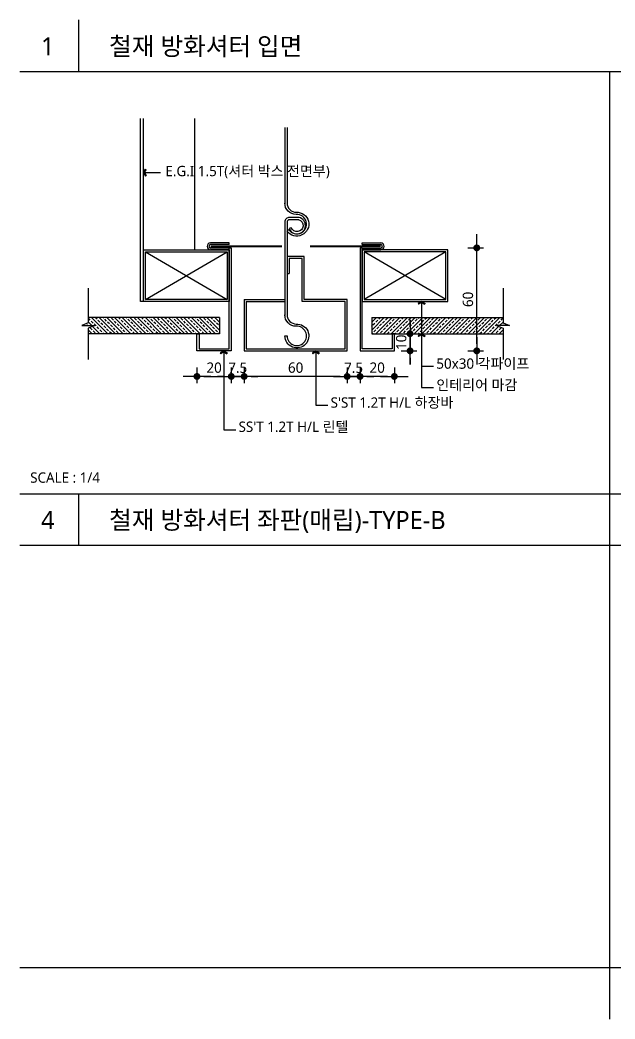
# Model space of a CAD drawing. Extents: x 930 to 96951, y 420 to 531574.
# Drawn here: x 930 to 4397, y 420 to 6240 of the extents above; entities that cross this region are included whole.
import ezdxf

# ---------------------------------------------------------------- set-up
doc = ezdxf.new("R2010")
doc.units = 0
doc.header["$LTSCALE"] = 200
doc.header["$MEASUREMENT"] = 0
doc.header["$PDMODE"] = 3
doc.header["$PDSIZE"] = -1
doc.layers.get('0').update_dxf_attribs({"linetype": 'CONTINUOUS'})
doc.layers.get('Defpoints').update_dxf_attribs({"color": 137, "linetype": 'CONTINUOUS'})
for name, color, linetype in [('01TEX', 3, 'CONTINUOUS'), ('3', 3, 'CONTINUOUS'), ('8', 8, 'CONTINUOUS'), ('9', 9, 'CONTINUOUS'), ('DIM', 7, 'CONTINUOUS'), ('EV', 4, 'CONTINUOUS'), ('FST', 4, 'CONTINUOUS'), ('GASKET', 1, 'CONTINUOUS'), ('SYM-LEAD', 6, 'CONTINUOUS'), ('TEXT', 3, 'CONTINUOUS')]:
    doc.layers.add(name, color=color, linetype=linetype)
doc.styles.add('GAUN', font='malgun.ttf')
doc.styles.add('맑은고딕', font='malgun.ttf')
doc.styles.add('스타일1', font='malgun.ttf')
doc.dimstyles.new('사본 GAUN-40-0.1', dxfattribs={"dimscale": 40, "dimtxt": 1.5, "dimasz": 1, "dimexe": 1, "dimexo": 1, "dimgap": 0.5, "dimtad": 1, "dimdec": 0, "dimlfac": 0.1, "dimzin": 1, "dimdsep": 46, "dimlunit": 6, "dimtxsty": '맑은고딕', "dimblk": 'CJDOT', "dimcen": 0.09, "dimdle": 1, "dimclrd": 256, "dimclre": 256, "dimclrt": 3, "dimadec": 0, "dimazin": 0, "dimtfac": 1, "dimtdec": 0, "dimtix": 1, "dimtmove": 2, "dimatfit": 3, "dimfxl": 1, "dimtolj": 1, "dimtzin": 1, "dimarcsym": 0})

# ---------------------------------------------------------------- blocks, each defined once
blk = doc.blocks.new('CJDOT')
blk.add_line((-2, 0), (2, 0))
at = {"const_width": 0.5}
blk.add_lwpolyline([(-0.25, 0, 1), (0.25, 0, 1)], format="xyb", close=True, dxfattribs=at)
blk = doc.blocks.new('*D37')
at = {"layer": 'Defpoints', "color": 0, "transparency": 16777216}
for p in [(2236.1, 4254.8), (2836.1, 4254.8), (2236.1, 4163.3)]:
    blk.add_point(p, dxfattribs=at)
at = {"layer": 'DIM', "lineweight": -2, "transparency": 16777216}
for p, q in [((2236.1, 4214.8), (2236.1, 4123.3)), ((2836.1, 4214.8), (2836.1, 4123.3)), ((2796.1, 4163.3), (2276.1, 4163.3))]:
    blk.add_line(p, q, dxfattribs=at)
at = {"layer": 'DIM', "lineweight": -2, "transparency": 16777216, "xscale": 40, "yscale": 40, "zscale": 40, "rotation": 180}
blk.add_blockref('CJDOT', (2236.1, 4163.3), dxfattribs=at)
at = {"layer": 'DIM', "lineweight": -2, "transparency": 16777216, "xscale": 40, "yscale": 40, "zscale": 40}
blk.add_blockref('CJDOT', (2836.1, 4163.3), dxfattribs=at)
at = {"layer": 'DIM', "color": 3, "transparency": 16777216, "insert": (2536.1, 4214.3), "char_height": 60, "attachment_point": 5, "style": '맑은고딕'}
blk.add_mtext('\\A1;60', dxfattribs=at)
blk = doc.blocks.new('*D38')
at = {"layer": 'Defpoints', "color": 0, "transparency": 16777216}
for p in [(2836.1, 4254.8), (2911.1, 4254.8), (2836.1, 4163.3)]:
    blk.add_point(p, dxfattribs=at)
at = {"layer": 'DIM', "lineweight": -2, "transparency": 16777216}
for p, q in [((2836.1, 4214.8), (2836.1, 4123.3)), ((2911.1, 4214.8), (2911.1, 4123.3)), ((2796.1, 4163.3), (2756.1, 4163.3)), ((2911.1, 4163.3), (2836.1, 4163.3)), ((2951.1, 4163.3), (2991.1, 4163.3))]:
    blk.add_line(p, q, dxfattribs=at)
at = {"layer": 'DIM', "lineweight": -2, "transparency": 16777216, "xscale": 40, "yscale": 40, "zscale": 40}
blk.add_blockref('CJDOT', (2836.1, 4163.3), dxfattribs=at)
at = {"layer": 'DIM', "lineweight": -2, "transparency": 16777216, "xscale": 40, "yscale": 40, "zscale": 40, "rotation": 180}
blk.add_blockref('CJDOT', (2911.1, 4163.3), dxfattribs=at)
at = {"layer": 'DIM', "color": 3, "transparency": 16777216, "insert": (2873.6, 4213.8), "char_height": 60, "attachment_point": 5, "style": '맑은고딕'}
blk.add_mtext('\\A1;7.5', dxfattribs=at)
blk = doc.blocks.new('*D39')
at = {"layer": 'Defpoints', "color": 0, "transparency": 16777216}
for p in [(2911.1, 4254.8), (3111.1, 4254.8), (2911.1, 4163.3)]:
    blk.add_point(p, dxfattribs=at)
at = {"layer": 'DIM', "lineweight": -2, "transparency": 16777216}
for p, q in [((2911.1, 4214.8), (2911.1, 4123.3)), ((3111.1, 4214.8), (3111.1, 4123.3)), ((3071.1, 4163.3), (2951.1, 4163.3))]:
    blk.add_line(p, q, dxfattribs=at)
at = {"layer": 'DIM', "lineweight": -2, "transparency": 16777216, "xscale": 40, "yscale": 40, "zscale": 40, "rotation": 180}
blk.add_blockref('CJDOT', (2911.1, 4163.3), dxfattribs=at)
at = {"layer": 'DIM', "lineweight": -2, "transparency": 16777216, "xscale": 40, "yscale": 40, "zscale": 40}
blk.add_blockref('CJDOT', (3111.1, 4163.3), dxfattribs=at)
at = {"layer": 'DIM', "color": 3, "transparency": 16777216, "insert": (3011.1, 4214.3), "char_height": 60, "attachment_point": 5, "style": '맑은고딕'}
blk.add_mtext('\\A1;20', dxfattribs=at)
blk = doc.blocks.new('*D40')
at = {"layer": 'Defpoints', "color": 0, "transparency": 16777216}
for p in [(2161.1, 4254.8), (2236.1, 4254.8), (2236.1, 4163.3)]:
    blk.add_point(p, dxfattribs=at)
at = {"layer": 'DIM', "lineweight": -2, "transparency": 16777216}
for p, q in [((2161.1, 4214.8), (2161.1, 4123.3)), ((2236.1, 4214.8), (2236.1, 4123.3)), ((2121.1, 4163.3), (2081.1, 4163.3)), ((2161.1, 4163.3), (2236.1, 4163.3)), ((2276.1, 4163.3), (2316.1, 4163.3))]:
    blk.add_line(p, q, dxfattribs=at)
at = {"layer": 'DIM', "lineweight": -2, "transparency": 16777216, "xscale": 40, "yscale": 40, "zscale": 40}
blk.add_blockref('CJDOT', (2161.1, 4163.3), dxfattribs=at)
at = {"layer": 'DIM', "lineweight": -2, "transparency": 16777216, "xscale": 40, "yscale": 40, "zscale": 40, "rotation": 180}
blk.add_blockref('CJDOT', (2236.1, 4163.3), dxfattribs=at)
at = {"layer": 'DIM', "color": 3, "transparency": 16777216, "insert": (2198.6, 4213.8), "char_height": 60, "attachment_point": 5, "style": '맑은고딕'}
blk.add_mtext('\\A1;7.5', dxfattribs=at)
blk = doc.blocks.new('*D41')
at = {"layer": 'Defpoints', "color": 0, "transparency": 16777216}
for p in [(3111.1, 4412.4), (3111.1, 4312.4), (3202.6, 4312.4)]:
    blk.add_point(p, dxfattribs=at)
at = {"layer": 'DIM', "lineweight": -2, "transparency": 16777216}
for p, q in [((3202.6, 4452.4), (3202.6, 4492.4)), ((3151.1, 4412.4), (3242.6, 4412.4)), ((3202.6, 4412.4), (3202.6, 4312.4)), ((3151.1, 4312.4), (3242.6, 4312.4)), ((3202.6, 4272.4), (3202.6, 4232.4))]:
    blk.add_line(p, q, dxfattribs=at)
at = {"layer": 'DIM', "lineweight": -2, "transparency": 16777216, "xscale": 40, "yscale": 40, "zscale": 40}
for p, rotation in [((3202.6, 4412.4), 270), ((3202.6, 4312.4), 90)]:
    blk.add_blockref('CJDOT', p, dxfattribs=dict(at, rotation=rotation))
at = {"layer": 'DIM', "color": 3, "transparency": 16777216, "insert": (3151.4, 4362.4), "char_height": 60, "attachment_point": 5, "rotation": 90, "style": '맑은고딕'}
blk.add_mtext('\\A1;10', dxfattribs=at)
blk = doc.blocks.new('arrow1')
for p, q in [((0, 0), (0.29, 0.5)), ((0, 0), (0.29, -0.5)), ((0.16, 0), (0.41, 0.43)), ((0.16, 0), (0.41, -0.43)), ((0.29, 0.5), (0.41, 0.43)), ((0.29, -0.5), (0.41, -0.43))]:
    blk.add_line(p, q)
blk = doc.blocks.new('*D42')
at = {"layer": 'Defpoints', "color": 0, "transparency": 16777216}
for p in [(1961.1, 4254.8), (2161.1, 4254.8), (2161.1, 4163.3)]:
    blk.add_point(p, dxfattribs=at)
at = {"layer": 'DIM', "lineweight": -2, "transparency": 16777216}
for p, q in [((1961.1, 4214.8), (1961.1, 4123.3)), ((2161.1, 4214.8), (2161.1, 4123.3)), ((2001.1, 4163.3), (2121.1, 4163.3))]:
    blk.add_line(p, q, dxfattribs=at)
at = {"layer": 'DIM', "lineweight": -2, "transparency": 16777216, "xscale": 40, "yscale": 40, "zscale": 40, "rotation": 180}
blk.add_blockref('CJDOT', (1961.1, 4163.3), dxfattribs=at)
at = {"layer": 'DIM', "lineweight": -2, "transparency": 16777216, "xscale": 40, "yscale": 40, "zscale": 40}
blk.add_blockref('CJDOT', (2161.1, 4163.3), dxfattribs=at)
at = {"layer": 'DIM', "color": 3, "transparency": 16777216, "insert": (2061.1, 4214.3), "char_height": 60, "attachment_point": 5, "style": '맑은고딕'}
blk.add_mtext('\\A1;20', dxfattribs=at)
blk = doc.blocks.new('*D43')
at = {"layer": 'Defpoints', "color": 0, "transparency": 16777216}
for p in [(3499.5, 4912.4), (3591.1, 4912.4), (3499.5, 4312.4)]:
    blk.add_point(p, dxfattribs=at)
at = {"layer": 'DIM', "lineweight": -2, "transparency": 16777216}
for p, q in [((3539.5, 4912.4), (3631.1, 4912.4)), ((3591.1, 4352.4), (3591.1, 4872.4)), ((3539.5, 4312.4), (3631.1, 4312.4))]:
    blk.add_line(p, q, dxfattribs=at)
at = {"layer": 'DIM', "lineweight": -2, "transparency": 16777216, "xscale": 40, "yscale": 40, "zscale": 40}
for p, rotation in [((3591.1, 4912.4), 90), ((3591.1, 4312.4), 270)]:
    blk.add_blockref('CJDOT', p, dxfattribs=dict(at, rotation=rotation))
at = {"layer": 'DIM', "color": 3, "transparency": 16777216, "insert": (3540.1, 4612.4), "char_height": 60, "attachment_point": 5, "rotation": 90, "style": '맑은고딕'}
blk.add_mtext('\\A1;60', dxfattribs=at)

msp = doc.modelspace()

# ---------------------------------------------------------------- hatches: boundary and pattern name
at = {"layer": '8'}
h = msp.add_hatch(dxfattribs=at)
h.set_pattern_fill('BRASS', color=256, scale=5, angle=45, style=0)
h.set_pattern_definition([(135, (7821301.705, -4478923.978), (22.4506403, 22.4506403), []), (135, (7821312.93, -4478912.753), (22.4506403, 22.4506403), [15.875, -7.9375])])
h.paths.add_polyline_path([(1327.9, 4474.9), (1327.9, 4507.4), (2093.1, 4507.4), (2093.1, 4412.4), (1327.9, 4412.4), (1327.9, 4444.9), (1365.4, 4459.9), (1290.4, 4459.9)])
h = msp.add_hatch(dxfattribs=at)
h.set_pattern_fill('BRASS', color=256, scale=5, angle=45, style=0)
h.set_pattern_definition([(45, (-7816229.585, -4478923.978), (-22.4506403, 22.4506403), []), (45, (-7816240.81, -4478912.753), (-22.4506403, 22.4506403), [15.875, -7.9375])])
h.paths.add_polyline_path([(3744.2, 4474.9), (3744.2, 4507.4), (2979.1, 4507.4), (2979.1, 4412.4), (3744.2, 4412.4), (3744.2, 4444.9), (3706.7, 4459.9), (3781.7, 4459.9)])

# ---------------------------------------------------------------- linework, layer by layer
for p, q in [((2149.1, 4900.4), (2040.7, 4900.4)), ((2923.1, 4900.4), (3031.5, 4900.4))]:
    msp.add_line(p, q)
at = {"color": 1}
for p, q in [((1661.1, 4888.4), (2137.1, 4612.4)), ((1661.1, 4612.4), (2137.1, 4888.4)), ((3411.1, 4888.4), (2935.1, 4612.4)), ((3411.1, 4612.4), (2935.1, 4888.4))]:
    msp.add_line(p, q, dxfattribs=at)
at = {"color": 3}
for points in [[(2149.1, 4600.4), (1649.1, 4600.4), (1649.1, 4900.4), (2149.1, 4900.4)], [(2923.1, 4600.4), (3423.1, 4600.4), (3423.1, 4900.4), (2923.1, 4900.4)], [(2137.1, 4612.4), (1661.1, 4612.4), (1661.1, 4888.4), (2137.1, 4888.4)], [(2935.1, 4612.4), (3411.1, 4612.4), (3411.1, 4888.4), (2935.1, 4888.4)]]:
    msp.add_lwpolyline(points, close=True, dxfattribs=at)
at = {"layer": '3', "color": 4}
for p, q in [((1270, 6240), (1270, 5940)), ((930, 3480), (14670, 3480)), ((1270, 3480), (1270, 3180))]:
    msp.add_line(p, q, dxfattribs=at)
at = {"layer": '3'}
for p, q in [((930, 5940), (14670, 5940)), ((4365, 5940), (4365, 420)), ((930, 3180), (14670, 3180)), ((930, 720), (14670, 720))]:
    msp.add_line(p, q, dxfattribs=at)
at = {"layer": '8'}
msp.add_line((1949.1, 4900.4), (1949.1, 5666.4), dxfattribs=at)
at = {"layer": '9'}
for points in [[(1327.9, 4677.1), (1327.9, 4474.9), (1290.4, 4459.9), (1365.4, 4459.9), (1327.9, 4444.9), (1327.9, 4262.1)], [(3744.2, 4677.1), (3744.2, 4474.9), (3781.7, 4459.9), (3706.7, 4459.9), (3744.2, 4444.9), (3744.2, 4262.1)]]:
    msp.add_lwpolyline(points, dxfattribs=at)
at = {"layer": 'DIM', "color": 5}
for p, q in [((1633.1, 4600.4), (1633.1, 5666.4)), ((1649.1, 4600.4), (1649.1, 5666.4)), ((1649.1, 4600.4), (1633.1, 4600.4))]:
    msp.add_line(p, q, dxfattribs=at)
at = {"layer": 'DIM'}
for p, q in [((2149.1, 4941.7), (2040.7, 4941.7)), ((2149.1, 4931.4), (2040.7, 4931.4)), ((2149.1, 4910.7), (2040.7, 4910.7)), ((2149.1, 4931.4), (2149.1, 4941.7)), ((2149.1, 4900.4), (2149.1, 4910.7)), ((2923.1, 4931.4), (2923.1, 4941.7)), ((2923.1, 4941.7), (3031.5, 4941.7)), ((2923.1, 4931.4), (3031.5, 4931.4)), ((2923.1, 4910.7), (3031.5, 4910.7)), ((2923.1, 4900.4), (2923.1, 4910.7)), ((2093.1, 4507.4), (1327.9, 4507.4)), ((2093.1, 4507.4), (2093.1, 4412.4)), ((2979.1, 4507.4), (3744.2, 4507.4)), ((2979.1, 4507.4), (2979.1, 4412.4)), ((2093.1, 4412.4), (1327.9, 4412.4)), ((2979.1, 4412.4), (3744.2, 4412.4))]:
    msp.add_line(p, q, dxfattribs=at)
for points in [[(1961.1, 4412.4), (1973.1, 4412.4), (1973.1, 4324.4), (2149.1, 4324.4), (2149.1, 4900.4), (2149.1, 4900.4), (2149.1, 4912.4), (2161.1, 4912.4), (2161.1, 4312.4), (1961.1, 4312.4)], [(3111.1, 4412.4), (3099.1, 4412.4), (3099.1, 4324.4), (2923.1, 4324.4), (2923.1, 4900.4), (2923.1, 4900.4), (2923.1, 4912.4), (2911.1, 4912.4), (2911.1, 4312.4), (3111.1, 4312.4)]]:
    msp.add_lwpolyline(points, close=True, dxfattribs=at)
for centre, radius, start, end in [((2040.7, 4921.1), 20.6, 90, 270), ((2040.7, 4921.1), 10.3, 90, 270), ((3031.5, 4921.1), 20.6, 270, 90), ((3031.5, 4921.1), 10.3, 270, 90)]:
    msp.add_arc(centre, radius, start, end, dxfattribs=at)
at = {"layer": 'EV', "color": 1}
msp.add_line((2496.2, 5018.9), (2486.7, 5009.5), dxfattribs=at)
for points in [[(2473.3, 5613.1), (2473.3, 5169.1)], [(2486.5, 5613.1), (2486.5, 5169.3)]]:
    msp.add_lwpolyline(points, dxfattribs=at)
for points in [[(2496.2, 5018.9, 1.727055), (2539.1, 5107, -0.424409), (2473.3, 5173.8)], [(2486.5, 5173.6, 0.425803), (2539.1, 5120.2, -1.680489), (2486.7, 5009.5, -1.680489)], [(2554.5, 5076.4, -1.589076), (2510.7, 5029.6), (2498.4, 5024.8, 1.621728), (2556.7, 5089.6), (2499.7, 5089.6, 0.414214), (2473.3, 5063.2), (2473.3, 4517.7)], [(2554.5, 5076.4), (2499.7, 5076.4, 0.414214), (2486.5, 5063.2), (2486.5, 4518)], [(2486.5, 4522.3, 0.425803), (2539.1, 4468.9, -2.511858), (2473.3, 4399.3), (2486.5, 4399.3, 2.535681), (2539.1, 4455.7, -0.424409), (2473.3, 4522.5)]]:
    msp.add_lwpolyline(points, format="xyb", dxfattribs=at)
at = {"layer": 'FST', "color": 2}
for p, q in [((2486.5, 4762.4), (2498.5, 4762.4)), ((2236.1, 4612.4), (2236.1, 4312.4)), ((2236.1, 4612.4), (2473.3, 4612.4)), ((2248.1, 4600.4), (2248.1, 4324.4)), ((2248.1, 4600.4), (2473.3, 4600.4)), ((2473.3, 4612.4), (2473.3, 4600.4)), ((2824.1, 4600.4), (2573.7, 4600.4)), ((2836.1, 4612.4), (2585.7, 4612.4)), ((2824.1, 4324.4), (2824.1, 4600.4)), ((2836.1, 4312.4), (2836.1, 4612.4)), ((2236.1, 4312.4), (2836.1, 4312.4)), ((2248.1, 4324.4), (2824.1, 4324.4))]:
    msp.add_line(p, q, dxfattribs=at)
for points in [[(2585.7, 4612.4), (2585.7, 4862.4), (2486.5, 4862.4), (2486.5, 4762.4)], [(2573.7, 4600.4), (2573.7, 4850.4), (2498.5, 4850.4), (2498.5, 4762.4)]]:
    msp.add_lwpolyline(points, dxfattribs=at)
at = {"layer": 'GASKET', "color": 1, "linetype": 'Continuous', "const_width": 11.5}
for points in [[(2040.7, 4921.1), (2456.8, 4921.1)], [(3031.5, 4921.1), (2620, 4921.1)]]:
    msp.add_lwpolyline(points, dxfattribs=at)
at = {"layer": 'SYM-LEAD'}
for points in [[(1649.1, 5350.6), (1749.6, 5350.6), (1749.6, 5350.6)], [(3269.9, 4600.4), (3269.9, 4224.2), (3339.5, 4224.2)], [(3269.9, 4412.4), (3269.9, 4099.9), (3339.5, 4099.9)], [(2117.1, 4312.4), (2117.1, 3852.7), (2186.6, 3852.7)], [(2653.8, 4312.4), (2653.8, 3996.9), (2723.4, 3996.9)]]:
    msp.add_lwpolyline(points, dxfattribs=at)

# ---------------------------------------------------------------- block references
at = {"layer": 'SYM-LEAD', "xscale": 40, "yscale": 40, "zscale": 40}
msp.add_blockref('arrow1', (1649.1, 5350.6), dxfattribs=at)
at = {"layer": 'SYM-LEAD', "xscale": 40, "yscale": 40, "zscale": 40, "rotation": 270}
for p in [(3269.9, 4600.4), (3269.9, 4412.4), (2117.1, 4312.4), (2653.8, 4312.4)]:
    msp.add_blockref('arrow1', p, dxfattribs=at)

# ---------------------------------------------------------------- texts
at = {"layer": '01TEX', "style": 'GAUN'}
for s, p in [('1', (1052.8, 6034.6)), ('철재 방화셔터 입면', (1449.5, 6034.6)), ('4', (1052.8, 3274.6)), ('철재 방화셔터 좌판(매립)-TYPE-B', (1449.5, 3274.6))]:
    msp.add_text(s, height=105, dxfattribs=at).set_placement(p)
at = {"layer": 'TEXT', "color": 3, "style": '스타일1'}
for s, p in [('E.G.I 1.5T(셔터 박스 전면부)', (1777.3, 5330.1)), ('50x30 각파이프', (3355.6, 4208.3)), ('인테리어 마감', (3355.6, 4083.8)), ("S'ST 1.2T H/L 하장바", (2739.6, 3981.3)), ("SS'T 1.2T H/L 린텔", (2203.3, 3840.4)), ('SCALE : 1/4', (989.4, 3544.2, 0))]:
    msp.add_text(s, height=60, dxfattribs=at).set_placement(p)

# ---------------------------------------------------------------- dimensions: what is measured, and where the dimension line sits
at = {"layer": 'DIM'}
for base, p1, p2, angle, picture, middle in [((3591.1, 4912.4), (3499.5, 4312.4), (3499.5, 4912.4), 90, '*D43', (3540.1, 4612.4)), ((3202.6, 4312.4), (3111.1, 4412.4), (3111.1, 4312.4), 270, '*D41', (3151.4, 4362.4)), ((2236.1, 4163.3), (2836.1, 4254.8), (2236.1, 4254.8), 180, '*D37', (2536.1, 4214.3)), ((2911.1, 4163.3), (3111.1, 4254.8), (2911.1, 4254.8), 180, '*D39', (3011.1, 4214.3))]:
    dim = msp.add_linear_dim(base=base, p1=p1, p2=p2, angle=angle, dimstyle='사본 GAUN-40-0.1', dxfattribs=at)
    dim.commit()
    dim.dimension.update_dxf_attribs({"geometry": picture, "text_midpoint": middle})
dim = msp.add_linear_dim(base=(2161.1, 4163.3), p1=(1961.1, 4254.8), p2=(2161.1, 4254.8), dimstyle='사본 GAUN-40-0.1', dxfattribs=at)
dim.commit()
dim.dimension.update_dxf_attribs({"geometry": '*D42', "text_midpoint": (2061.1, 4214.3)})
dim = msp.add_linear_dim(base=(2236.1, 4163.3), p1=(2161.1, 4254.8), p2=(2236.1, 4254.8), text='7.5', dimstyle='사본 GAUN-40-0.1', dxfattribs=at)
dim.commit()
dim.dimension.update_dxf_attribs({"geometry": '*D40', "text_midpoint": (2198.6, 4213.8)})
dim = msp.add_linear_dim(base=(2836.1, 4163.3), p1=(2911.1, 4254.8), p2=(2836.1, 4254.8), angle=180, text='7.5', dimstyle='사본 GAUN-40-0.1', dxfattribs=at)
dim.commit()
dim.dimension.update_dxf_attribs({"geometry": '*D38', "text_midpoint": (2873.6, 4213.8)})

doc.saveas('drawing.dxf')
